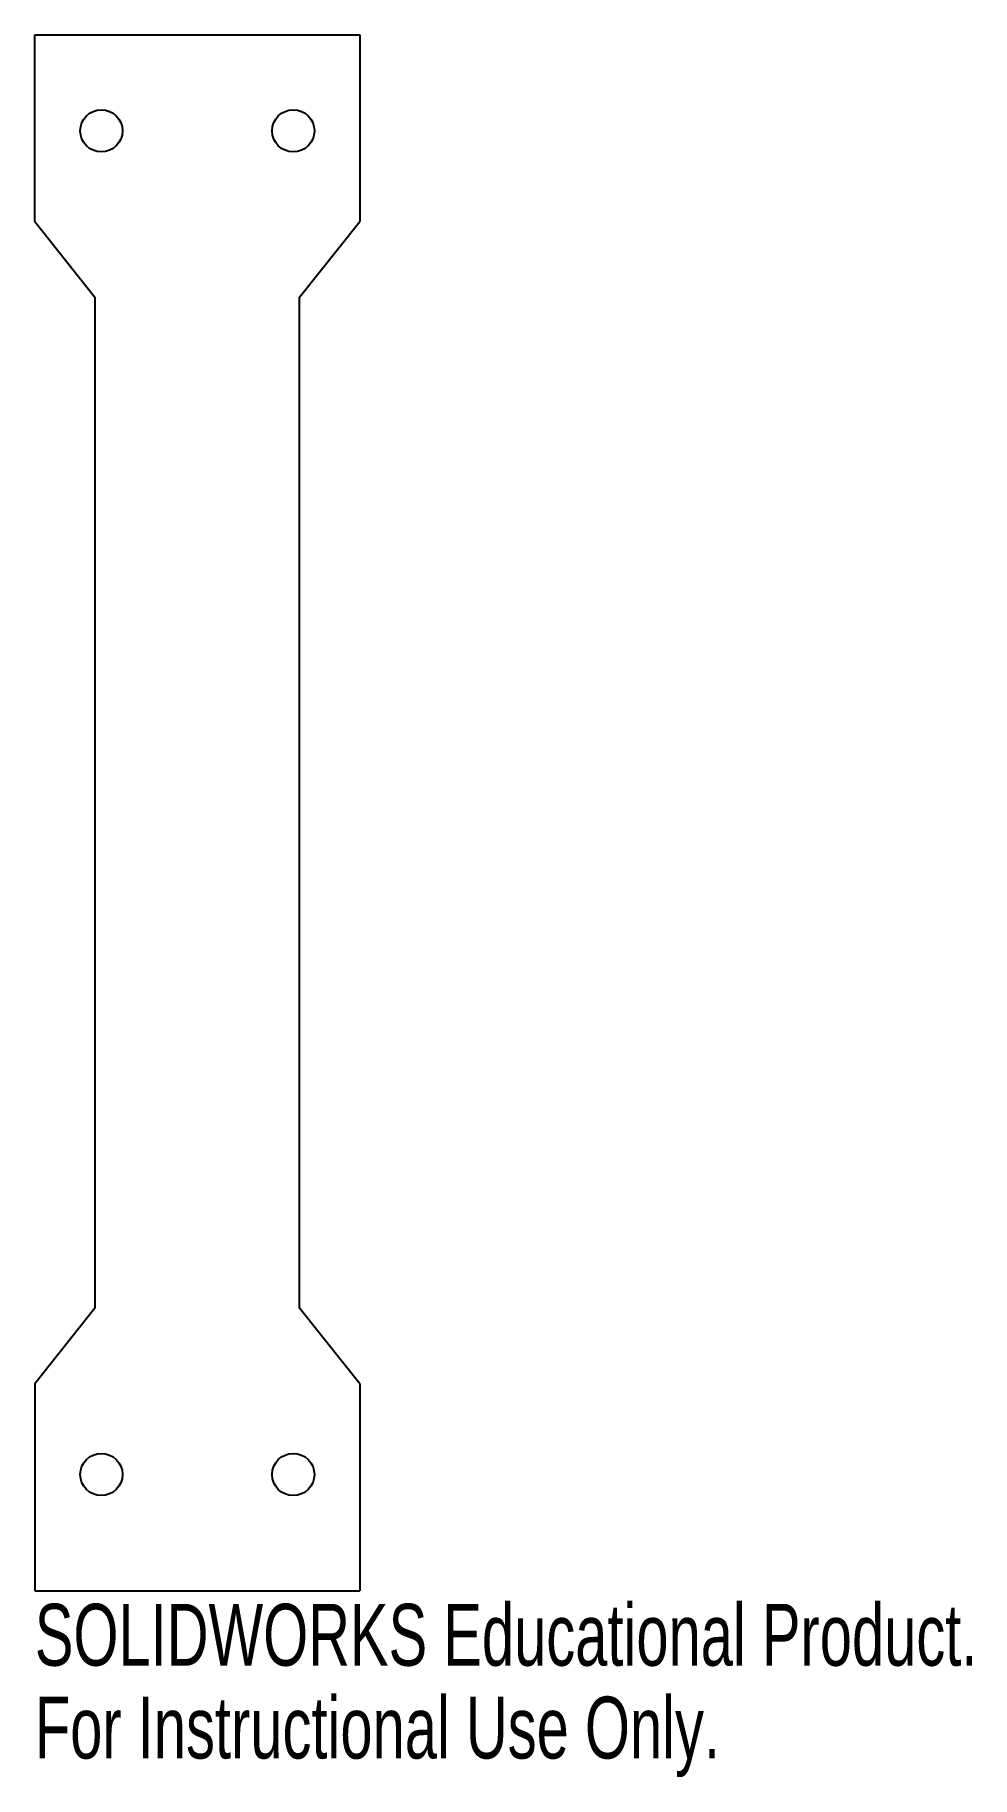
# Model space of a CAD drawing. Header units: inches. Extents: x -5.42 to -2.54, y -0.64 to 4.72.
import ezdxf

# ---------------------------------------------------------------- set-up
doc = ezdxf.new("R2010")
doc.units = ezdxf.units.IN
doc.header["$MEASUREMENT"] = 0
doc.styles.add('SLDTEXTSTYLE0', font='TXT', dxfattribs={"width": 0.7})

msp = doc.modelspace()

# ---------------------------------------------------------------- linework, layer by layer
at = {"color": 7, "linetype": 'Continuous', "lineweight": 25}
for p, q in [((-5.4213, 4.7244), (-4.4213, 4.7244)), ((-5.4213, 4.1503), (-5.4213, 4.7244)), ((-4.4213, 4.7244), (-4.4213, 4.1503)), ((-5.4213, 4.1503), (-5.2362, 3.9173)), ((-4.6063, 3.9173), (-4.4213, 4.1503)), ((-5.2362, 3.9173), (-5.2362, 0.8071)), ((-4.6063, 0.8071), (-4.6063, 3.9173)), ((-5.2362, 0.8071), (-5.4213, 0.5741)), ((-4.4213, 0.5741), (-4.6063, 0.8071)), ((-5.4213, 0.5741), (-5.4213, -0.0625)), ((-4.4213, 0.5741), (-4.4213, -0.0625)), ((-5.4213, -0.0625), (-4.4213, -0.0625))]:
    msp.add_line(p, q, dxfattribs=at)
for centre in [(-5.2165, 4.4291), (-4.626, 4.4291), (-5.2165, 0.2953), (-4.626, 0.2953)]:
    msp.add_circle(centre, 0.065, dxfattribs=at)

# ---------------------------------------------------------------- texts
at = {"color": 7, "linetype": 'Continuous', "char_height": 0.1903, "attachment_point": 1, "style": 'SLDTEXTSTYLE0'}
for s, insert in [('SOLIDWORKS Educational Product.', (-5.4213, -0.1026)), ('For Instructional Use Only.', (-5.4213, -0.3881))]:
    msp.add_mtext(s, dxfattribs=dict(at, insert=insert))

doc.saveas('drawing.dxf')
